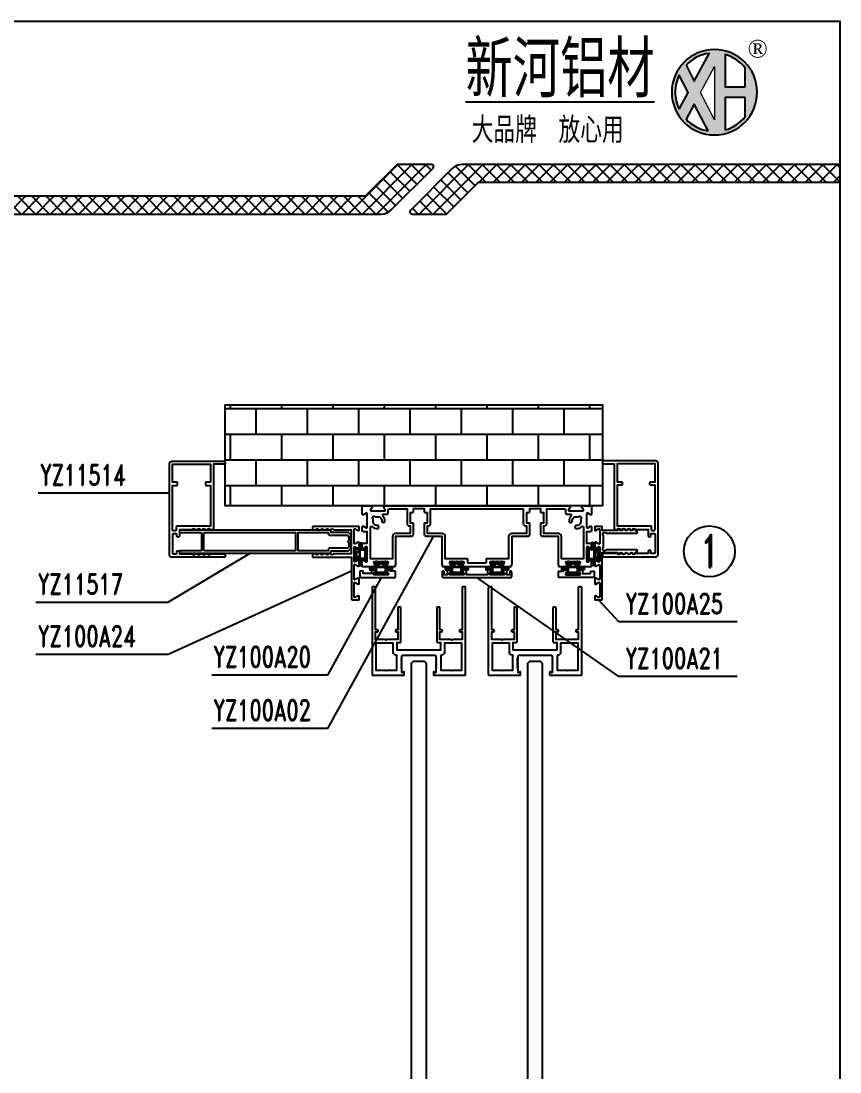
# Model space of a CAD drawing. Header units: millimetres. Extents: x 4423 to 13326, y -1516 to 5738.
# Drawn here: x 5669.1 to 5993.3, y 3506.8 to 3922.6 of the extents above; entities that cross this region are included whole.
import ezdxf

# ---------------------------------------------------------------- set-up
doc = ezdxf.new("R2010")
doc.units = ezdxf.units.MM
doc.header["$LTSCALE"] = 0.5
for name, color, linetype in [('墙体', 2, 'Continuous'), ('玻璃', 4, 'Continuous'), ('铝型材', 1, 'Continuous')]:
    doc.layers.add(name, color=color, linetype=linetype)
doc.styles.add('CTXT', font='romand.shx', dxfattribs={"width": 0.7, "height": 5})
doc.styles.add('宋体', font='', dxfattribs={"height": 3})
doc.styles.get('宋体').set_extended_font_data('SimSun')
pattern_1 = [(45, (3530.9666, 1842.3816), (-2.80633, 2.80633), []), (135, (3530.9666, 1842.3816), (-2.80633, -2.80633), [])]

# ---------------------------------------------------------------- blocks, each defined once
blk = doc.blocks.new('YZ11514', base_point=(28.84, 8.21))
at = {"layer": '铝型材', "ltscale": 0.4}
for points in [[(28.84, 4.31, -0.414214), (27.84, 3.31), (7.34, 3.31, -0.414214), (6.84, 3.81), (6.84, 4.21, -0.414214), (7.14, 4.51), (11.44, 4.51), (11.44, 30.11, -0.414214), (11.74, 30.41), (12.68, 30.41, 0.424619), (13.67, 30.25), (13.95, 30.46, -0.333333), (14.55, 30.46), (14.83, 30.25, 0.333411), (15.67, 30.25), (15.95, 30.46, -0.333333), (16.55, 30.46), (16.83, 30.25, 0.333372), (17.67, 30.25), (17.95, 30.46, -0.333333), (18.55, 30.46), (18.83, 30.25, 0.343771), (19.69, 30.26), (19.87, 30.41), (24.94, 30.41), (24.94, 33.01, -0.414214), (25.24, 33.31), (25.64, 33.31, -0.414214), (25.94, 33.01), (25.94, 32.31, 0.414214), (26.24, 32.01), (27.34, 32.01, 0.414214), (27.64, 32.31), (27.64, 39.71, 0.414214), (27.34, 40.01), (26.24, 40.01, 0.414214), (25.94, 39.71), (25.94, 39.01, -0.414214), (25.64, 38.71), (25.24, 38.71, -0.414214), (24.94, 39.01), (24.94, 40.01), (19.87, 40.01), (19.69, 40.15, 0.343805), (18.83, 40.17), (18.55, 39.96, -0.333333), (17.95, 39.96), (17.67, 40.17, 0.333411), (16.83, 40.17), (16.55, 39.96, -0.333333), (15.95, 39.96), (15.67, 40.17, 0.333411), (14.83, 40.17), (14.55, 39.96, -0.333333), (13.95, 39.96), (13.67, 40.17, 0.424619), (12.68, 40.01), (7.14, 40.01, -0.414214), (6.84, 40.31), (6.84, 41.01, -0.414214), (7.14, 41.31), (27.84, 41.31, -0.414214), (28.84, 40.31)], [(14.64, 11.91), (14.64, 12.61, 0.414214), (14.34, 12.91), (12.64, 12.91), (12.64, 28.96), (25.84, 28.96, 0.414214), (26.14, 29.26), (26.14, 30.51, -0.414214), (26.44, 30.81), (27.34, 30.81, -0.414214), (27.64, 30.51), (27.64, 12.91), (25.94, 12.91, 0.414214), (25.64, 12.61), (25.64, 11.91, 0.414214), (25.94, 11.61), (27.64, 11.61), (27.64, 4.51), (12.64, 4.51), (12.64, 11.61), (14.34, 11.61, 0.414214)]]:
    blk.add_lwpolyline(points, format="xyb", close=True, dxfattribs=at)
blk = doc.blocks.new('YZ11517', base_point=(27.72, 11.34))
at = {"layer": '铝型材', "ltscale": 0.4}
for points in [[(14.69, 10.62), (14.69, 11.04, -0.414214), (14.99, 11.34), (74.39, 11.34, -0.414214), (74.69, 11.04), (74.69, 10.69, -0.414214), (74.39, 10.39), (66.19, 10.39, 0.414214), (65.89, 10.09), (65.89, 3.39, 0.414214), (66.19, 3.09), (74.39, 3.09, -0.414214), (74.69, 2.79), (74.69, 2.44, -0.414214), (74.39, 2.14), (14.99, 2.14, -0.414214), (14.69, 2.44), (14.69, 2.87, 0.414214), (14.39, 3.17), (7.72, 3.17), (6.69, 4.19), (6.69, 9.29), (7.72, 10.32), (14.39, 10.32, 0.414214)], [(8.23, 9.37, 0.198912), (8.02, 9.28), (7.73, 8.99, 0.198912), (7.64, 8.77), (7.64, 7.04, -1), (7.64, 6.44), (7.64, 4.71, 0.198912), (7.73, 4.5), (8.02, 4.21, 0.198912), (8.23, 4.12), (15.34, 4.12, -0.414214), (15.64, 3.82), (15.64, 3.39, 0.414214), (15.94, 3.09), (27.59, 3.09), (27.59, 10.39), (15.94, 10.39, 0.414214), (15.64, 10.09), (15.64, 9.67, -0.414214), (15.34, 9.37)], [(64.94, 3.39), (64.94, 10.09, 0.414214), (64.64, 10.39), (28.69, 10.39), (28.69, 3.09), (64.64, 3.09, 0.414214)]]:
    blk.add_lwpolyline(points, format="xyb", close=True, dxfattribs=at)
blk = doc.blocks.new('YZ100A24', base_point=(30.61, 30.28))
at = {"layer": '铝型材', "ltscale": 0.4}
blk.add_lwpolyline([(32.61, 5.42), (32.61, 6.5, 0.57735), (32.16, 6.76), (31.06, 6.13, -0.57735), (30.61, 6.39), (30.61, 11.72, -0.57735), (31.06, 11.98), (32.16, 11.34, 0.57735), (32.61, 11.6), (32.61, 13.53, 0.57735), (32.16, 13.79), (31.06, 13.16, -0.57735), (30.61, 13.42), (30.61, 18.82, -0.57735), (31.06, 19.08), (32.16, 18.44, 0.57735), (32.61, 18.7), (32.61, 20.63, 0.57735), (32.16, 20.89), (31.06, 20.26, -0.57735), (30.61, 20.52), (30.61, 25.92, -0.57735), (31.06, 26.18), (32.16, 25.54, 0.57735), (32.61, 25.8), (32.61, 27.73, 0.57735), (32.16, 27.99), (31.06, 27.36, -0.57735), (30.61, 27.62), (30.61, 32.95, -0.57735), (31.06, 33.21), (32.16, 32.57, 0.57735), (32.61, 32.83), (32.61, 33.92, 0.414214), (32.31, 34.22), (14.41, 34.22, 0.414214), (14.11, 33.92), (14.11, 33.22, 0.414214), (14.41, 32.92), (15.35, 32.92, -0.424619), (16.34, 33.08), (16.62, 32.87, 0.333333), (17.22, 32.87), (17.5, 33.08, -0.333411), (18.34, 33.08), (18.62, 32.87, 0.333333), (19.22, 32.87), (19.5, 33.08, -0.333372), (20.34, 33.08), (20.62, 32.87, 0.333333), (21.22, 32.87), (21.5, 33.08, -0.343771), (22.36, 33.06), (22.54, 32.92), (29.41, 32.92), (29.41, 23.32), (22.54, 23.32), (22.36, 23.17, -0.343805), (21.5, 23.16), (21.22, 23.37, 0.333333), (20.62, 23.37), (20.34, 23.16, -0.333411), (19.5, 23.16), (19.22, 23.37, 0.333333), (18.62, 23.37), (18.34, 23.16, -0.333411), (17.5, 23.16), (17.22, 23.37, 0.333333), (16.62, 23.37), (16.34, 23.16, -0.424619), (15.35, 23.32), (14.41, 23.32, 0.414214), (14.11, 23.02), (14.11, 22.32, 0.414214), (14.41, 22.02), (29.61, 22.02), (29.61, 5.42, 0.414214), (29.91, 5.12), (32.31, 5.12, 0.414214)], format="xyb", close=True, dxfattribs=at)
blk = doc.blocks.new('YZ100A25', base_point=(15.76, 26.91))
at = {"layer": '铝型材', "ltscale": 0.4}
blk.add_lwpolyline([(18.16, 21.43, -1.010051), (17.17, 22.42, 0.201513), (17.26, 22.63), (17.26, 27.05, 0.201513), (17.17, 27.27, -1.010051), (18.16, 28.26, 0.201513), (18.38, 28.17), (30.46, 28.17, 0.703367), (30.65, 28.7), (29.54, 29.62, 0.451183), (28.89, 29.51, -0.55), (27.63, 29.51, 0.55), (26.89, 29.51, -0.55), (25.63, 29.51, 0.55), (24.89, 29.51, -0.55), (23.63, 29.51, 0.862479), (22.84, 29.17), (16.76, 29.17), (16.76, 30.54, 0.414214), (16.46, 30.84), (14.06, 30.84, 0.414214), (13.76, 30.54), (13.76, 29.46, 0.57735), (14.21, 29.2), (15.31, 29.83, -0.57735), (15.76, 29.57), (15.76, 24.24, -0.57735), (15.31, 23.98), (14.21, 24.62, 0.57735), (13.76, 24.36), (13.76, 22.43, 0.57735), (14.21, 22.17), (15.31, 22.8, -0.57735), (15.76, 22.54), (15.76, 17.14, -0.57735), (15.31, 16.88), (14.21, 17.52, 0.57735), (13.76, 17.26), (13.76, 15.33, 0.57735), (14.21, 15.07), (15.31, 15.7, -0.57735), (15.76, 15.44), (15.76, 10.04, -0.57735), (15.31, 9.78), (14.21, 10.42, 0.57735), (13.76, 10.16), (13.76, 8.23, 0.57735), (14.21, 7.97), (15.31, 8.6, -0.57735), (15.76, 8.34), (15.76, 3.01, -0.57735), (15.31, 2.75), (14.21, 3.39, 0.57735), (13.76, 3.13), (13.76, 2.04, 0.414214), (14.06, 1.74), (16.46, 1.74, 0.414214), (16.76, 2.04), (16.76, 20.52), (22.84, 20.52, 0.862479), (23.63, 20.17, -0.55), (24.89, 20.17, 0.55), (25.63, 20.17, -0.55), (26.89, 20.17, 0.55), (27.63, 20.17, -0.55), (28.89, 20.17, 0.451183), (29.54, 20.07), (30.65, 20.99, 0.703367), (30.46, 21.52), (18.38, 21.52, 0.201513)], format="xyb", close=True, dxfattribs=at)
blk = doc.blocks.new('YZ100A20', base_point=(21.97, 5.01))
at = {"layer": '铝型材', "ltscale": 0.4}
blk.add_lwpolyline([(19.15, 5.21, -0.57735), (18.89, 4.76), (13.56, 4.76, -0.57735), (13.3, 5.21), (13.93, 6.31, 0.57735), (13.67, 6.76), (12.72, 6.76, 0.414214), (12.42, 6.46), (12.42, 5.36), (9.22, 5.36), (9.22, 5.96, 0.414214), (8.92, 6.26), (8.12, 6.26, 0.414214), (7.82, 5.96), (7.82, 4.06, 0.414214), (8.12, 3.76), (21.67, 3.76, 0.414214), (21.97, 4.06), (21.97, 5.96, 0.414214), (21.67, 6.26), (20.02, 6.26), (20.02, 6.46, 0.414214), (19.72, 6.76), (18.77, 6.76, 0.57735), (18.51, 6.31)], format="xyb", close=True, dxfattribs=at)
blk = doc.blocks.new('YZ100A21', base_point=(25.12, 9.23))
at = {"layer": '铝型材', "ltscale": 0.4}
blk.add_lwpolyline([(11.37, 11.43), (11.37, 9.53, 0.414214), (11.67, 9.23), (38.57, 9.23, 0.414214), (38.87, 9.53), (38.87, 11.43, 0.414214), (38.57, 11.73), (38.37, 11.73, 0.414214), (38.07, 11.43), (38.07, 10.23), (36.92, 10.23), (36.92, 11.93, 0.414214), (36.62, 12.23), (35.67, 12.23, 0.57735), (35.41, 11.78), (36.05, 10.68, -0.57735), (35.79, 10.23), (30.46, 10.23, -0.57735), (30.2, 10.68), (30.83, 11.78, 0.57735), (30.57, 12.23), (29.62, 12.23, 0.414214), (29.32, 11.93), (29.32, 10.23), (20.92, 10.23), (20.92, 11.93, 0.414214), (20.62, 12.23), (19.67, 12.23, 0.57735), (19.41, 11.78), (20.05, 10.68, -0.57735), (19.79, 10.23), (14.46, 10.23, -0.57735), (14.2, 10.68), (14.83, 11.78, 0.57735), (14.57, 12.23), (13.62, 12.23, 0.414214), (13.32, 11.93), (13.32, 10.23), (12.17, 10.23), (12.17, 11.43, 0.414214), (11.87, 11.73), (11.67, 11.73, 0.414214)], format="xyb", close=True, dxfattribs=at)
blk = doc.blocks.new('YZ100A02', base_point=(29.51, 26.05))
at = {"layer": '铝型材', "ltscale": 0.4}
for points in [[(16.24, 25.7), (15.6, 26.8, -0.57735), (15.86, 27.25), (89.16, 27.25, -0.57735), (89.42, 26.8), (88.79, 25.7, 0.57735), (89.05, 25.25), (94.38, 25.25, 0.57735), (94.64, 25.7), (94, 26.8, -0.57735), (94.26, 27.25), (97.61, 27.25, -0.414214), (97.91, 26.95), (97.91, 24.05, -0.57735), (97.46, 23.79), (96.36, 24.43, 0.57735), (95.91, 24.17), (95.91, 18.84, 0.57735), (96.36, 18.58), (97.46, 19.21, -0.57735), (97.91, 18.95), (97.91, 17.54, -0.414214), (97.41, 17.04), (95.91, 17.04), (95.91, 12.58), (97.41, 12.58, -0.414214), (97.91, 12.08), (97.91, 10.67, -0.57735), (97.46, 10.41), (96.36, 11.04, 0.57735), (95.91, 10.78), (95.91, 5.45, 0.57735), (96.36, 5.19), (97.46, 5.83, -0.57735), (97.91, 5.57), (97.91, 3.45, -0.414214), (97.61, 3.15), (93.06, 3.15, -0.57735), (92.8, 3.6), (93.44, 4.7, 0.57735), (93.18, 5.15), (87.85, 5.15, 0.57735), (87.59, 4.7), (88.22, 3.6, -0.57735), (87.96, 3.15), (85.25, 3.15, -0.344151), (84.96, 3.38), (84.78, 4.09, -0.061321), (84.76, 4.21), (84.76, 15.15), (79.09, 15.15, -0.198912), (78.88, 15.24), (78.76, 15.35), (78.66, 15.25, -0.239219), (78.4, 15.16, -0.369843), (77.76, 15.9), (77.76, 20.35, -0.414214), (77.96, 20.55), (78.96, 20.55), (78.96, 24.55), (78.06, 24.55, -0.414214), (77.76, 24.85), (77.76, 26.05), (73.26, 26.05), (73.26, 24.85, -0.414214), (72.96, 24.55), (72.06, 24.55), (72.06, 20.55), (73.06, 20.55, -0.414214), (73.26, 20.35), (73.26, 15.9, -0.369843), (72.63, 15.16, -0.239219), (72.37, 15.25), (72.26, 15.35), (72.15, 15.24, -0.198912), (71.94, 15.15), (66.26, 15.15), (66.26, 4.21, -0.061321), (66.25, 4.09), (66.07, 3.38, -0.344151), (65.78, 3.15), (63.06, 3.15, -0.57735), (62.8, 3.6), (63.44, 4.7, 0.57735), (63.18, 5.15), (60.81, 5.15), (60.51, 5.45), (60.21, 5.15), (57.85, 5.15, 0.57735), (57.59, 4.7), (58.22, 3.6, -0.57735), (57.96, 3.15), (47.06, 3.15, -0.57735), (46.8, 3.6), (47.44, 4.7, 0.57735), (47.18, 5.15), (44.81, 5.15), (44.51, 5.45), (44.21, 5.15), (41.85, 5.15, 0.57735), (41.59, 4.7), (42.22, 3.6, -0.57735), (41.96, 3.15), (39.25, 3.15, -0.344151), (38.96, 3.38), (38.78, 4.09, -0.061321), (38.76, 4.21), (38.76, 15.15), (33.09, 15.15, -0.198912), (32.88, 15.24), (32.76, 15.35), (32.66, 15.25, -0.239219), (32.4, 15.16, -0.369843), (31.76, 15.9), (31.76, 20.35, -0.414214), (31.96, 20.55), (32.96, 20.55), (32.96, 24.55), (32.06, 24.55, -0.414214), (31.76, 24.85), (31.76, 26.05), (27.26, 26.05), (27.26, 24.85, -0.414214), (26.96, 24.55), (26.06, 24.55), (26.06, 20.55), (27.06, 20.55, -0.414214), (27.26, 20.35), (27.26, 15.9, -0.369843), (26.63, 15.16, -0.239219), (26.37, 15.25), (26.26, 15.35), (26.15, 15.24, -0.198912), (25.94, 15.15), (20.26, 15.15), (20.26, 4.21, -0.061321), (20.25, 4.09), (20.07, 3.38, -0.344151), (19.78, 3.15), (17.06, 3.15, -0.57735), (16.8, 3.6), (17.44, 4.7, 0.57735), (17.18, 5.15), (11.85, 5.15, 0.57735), (11.59, 4.7), (12.22, 3.6, -0.57735), (11.96, 3.15), (7.41, 3.15, -0.414214), (7.11, 3.45), (7.11, 5.57, -0.57735), (7.56, 5.83), (8.66, 5.19, 0.57735), (9.11, 5.45), (9.11, 10.78, 0.57735), (8.66, 11.04), (7.56, 10.41, -0.57735), (7.11, 10.67), (7.11, 12.08, -0.414214), (7.61, 12.58), (9.11, 12.58), (9.11, 17.04), (7.61, 17.04, -0.414214), (7.11, 17.54), (7.11, 18.95, -0.57735), (7.56, 19.21), (8.66, 18.58, 0.57735), (9.11, 18.84), (9.11, 24.17, 0.57735), (8.66, 24.43), (7.56, 23.79, -0.57735), (7.11, 24.05), (7.11, 26.95, -0.414214), (7.41, 27.25), (10.76, 27.25, -0.57735), (11.02, 26.8), (10.39, 25.7, 0.57735), (10.65, 25.25), (15.98, 25.25, 0.57735)], [(19.06, 15.15), (19.06, 6.35), (10.31, 6.35), (10.31, 18.68, -0.648232), (11.15, 19.05, 0.185419), (13.12, 18.3, 1), (13.12, 19.5, -0.51595), (11.46, 21.82, 0.286549), (11.39, 22.13), (11.21, 22.31, -0.414214), (11.21, 22.74), (11.63, 23.16, -0.414214), (12.05, 23.16), (12.24, 22.98, 0.286549), (12.55, 22.91, -0.51595), (14.86, 21.25, 1), (16.06, 21.24, 0.185419), (15.31, 23.22, -0.648232), (15.69, 24.05), (17.11, 24.05, 0.414214), (17.41, 24.35), (17.41, 25.75, -0.414214), (17.71, 26.05), (24.86, 26.05), (24.86, 20.35, 0.414214), (25.86, 19.35), (26.06, 19.35), (26.06, 16.35), (20.26, 16.35, 0.414214)], [(65.06, 15.15), (65.06, 6.35), (56.41, 6.35, 0.414214), (56.11, 6.05), (56.11, 4.85, -0.414214), (55.81, 4.55), (49.21, 4.55, -0.414214), (48.91, 4.85), (48.91, 6.05, 0.414214), (48.61, 6.35), (39.96, 6.35), (39.96, 15.15, 0.414214), (38.76, 16.35), (32.96, 16.35), (32.96, 19.35), (33.16, 19.35, 0.414214), (34.16, 20.35), (34.16, 26.05), (70.86, 26.05), (70.86, 20.35, 0.414214), (71.86, 19.35), (72.06, 19.35), (72.06, 16.35), (66.26, 16.35, 0.414214)], [(91.9, 18.3, 0.185419), (93.88, 19.05, -0.648232), (94.71, 18.68), (94.71, 6.35), (85.96, 6.35), (85.96, 15.15, 0.414214), (84.76, 16.35), (78.96, 16.35), (78.96, 19.35), (79.16, 19.35, 0.414214), (80.16, 20.35), (80.16, 26.05), (87.31, 26.05, -0.414214), (87.61, 25.75), (87.61, 24.35, 0.414214), (87.91, 24.05), (89.34, 24.05, -0.648232), (89.72, 23.22, 0.185419), (88.96, 21.24, 1), (90.16, 21.25, -0.51595), (92.48, 22.91, 0.286549), (92.79, 22.98), (92.97, 23.16, -0.414214), (93.4, 23.16), (93.82, 22.74, -0.414214), (93.82, 22.31), (93.64, 22.13, 0.286549), (93.57, 21.82, -0.51595), (91.91, 19.5, 1)]]:
    blk.add_lwpolyline(points, format="xyb", close=True, dxfattribs=at)
blk = doc.blocks.new('EB6588-X', base_point=(40.95, 39.28))
at = {"layer": '铝型材', "ltscale": 0.4}
for points in [[(47.36, 46.22), (47.05, 45.91, -0.668179), (46.7, 46.05), (46.7, 47.08, -0.414214), (46.9, 47.28), (59.15, 47.28, -0.414214), (59.45, 46.98), (59.45, 12.58, -0.414214), (59.15, 12.28), (58.35, 12.28, -0.414214), (58.05, 12.58), (58.05, 29.28), (57.35, 29.28, -0.414214), (57.05, 29.58), (57.05, 29.78, -0.414214), (57.35, 30.08), (58.05, 30.08), (58.05, 33.08), (54.25, 33.08), (53.95, 33.38), (53.65, 33.08), (49.25, 33.08), (49.25, 30.08), (49.95, 30.08, -0.414214), (50.25, 29.78), (50.25, 29.58, -0.414214), (49.95, 29.28), (49.25, 29.28), (49.25, 20.58, -0.414214), (48.95, 20.28), (48.35, 20.28, -0.414214), (48.05, 20.58), (48.05, 33.98, -0.414214), (48.35, 34.28), (49.55, 34.28), (49.55, 37.28), (32.35, 37.28), (32.35, 34.28), (33.55, 34.28, -0.414214), (33.85, 33.98), (33.85, 20.58, -0.414214), (33.55, 20.28), (32.95, 20.28, -0.414214), (32.65, 20.58), (32.65, 29.28), (31.95, 29.28, -0.414214), (31.65, 29.58), (31.65, 29.78, -0.414214), (31.95, 30.08), (32.65, 30.08), (32.65, 33.08), (28.25, 33.08), (27.95, 33.38), (27.65, 33.08), (23.85, 33.08), (23.85, 30.08), (24.55, 30.08, -0.414214), (24.85, 29.78), (24.85, 29.58, -0.414214), (24.55, 29.28), (23.85, 29.28), (23.85, 12.58, -0.414214), (23.55, 12.28), (22.75, 12.28, -0.414214), (22.45, 12.58), (22.45, 46.98, -0.414214), (22.75, 47.28), (35, 47.28, -0.414214), (35.2, 47.08), (35.2, 46.05, -0.668179), (34.86, 45.91), (34.55, 46.22, 0.668179), (34.2, 46.08), (34.2, 44.58), (33.9, 44.28), (34.2, 43.98), (33.9, 43.68), (34.2, 43.38), (33.9, 43.08), (34.2, 42.78), (33.9, 42.48), (34.2, 42.18), (33.9, 41.88), (34.2, 41.58), (33.9, 41.28), (34.2, 40.98), (33.9, 40.68), (34.2, 40.38), (34.2, 39.78, 0.414214), (34.7, 39.28), (47.2, 39.28, 0.414214), (47.7, 39.78), (47.7, 40.38), (48, 40.68), (47.7, 40.98), (48, 41.28), (47.7, 41.58), (48, 41.88), (47.7, 42.18), (48, 42.48), (47.7, 42.78), (48, 43.08), (47.7, 43.38), (48, 43.68), (47.7, 43.98), (48, 44.28), (47.7, 44.58), (47.7, 46.08, 0.668179)], [(30.85, 38.28), (30.85, 34.58), (23.95, 34.58), (23.95, 45.28), (27.65, 45.28), (27.95, 45.58), (28.25, 45.28), (32.2, 45.28), (32.2, 39.28), (31.85, 39.28, 0.414214)], [(49.7, 39.28), (49.7, 45.28), (53.65, 45.28), (53.95, 45.58), (54.25, 45.28), (57.95, 45.28), (57.95, 34.58), (51.05, 34.58), (51.05, 38.28, 0.414214), (50.05, 39.28)]]:
    blk.add_lwpolyline(points, format="xyb", close=True, dxfattribs=at)

msp = doc.modelspace()

# ---------------------------------------------------------------- hatches: boundary and pattern name
at = {"layer": '墙体', "ltscale": 0.4}
h = msp.add_hatch(dxfattribs=at)
h.set_pattern_fill('AR-B816', color=256, scale=0.05, style=0)
h.set_pattern_definition([(0, (-1268.564, 0), (0, 10.16), []), (90, (-1268.564, 0), (-10.16, 10.16), [10.16, -10.16])])
h.paths.add_polyline_path([(5899.2961, 3730.7695), (5749.9075, 3730.7695), (5749.9075, 3770.7695), (5899.2961, 3770.7695)])
at = {"layer": '铝型材', "ltscale": 0.4}
h = msp.add_hatch(color=256, dxfattribs=at)
h.paths.add_polyline_path([(5943.6218, 3904.6528), (5943.6218, 3883.5409), (5938.0313, 3894.2744)], flags=16)
edge = h.paths.add_edge_path(flags=16)
edge.add_line((5955.7374, 3892.3069), (5947.8974, 3892.3069))
edge.add_line((5947.8974, 3892.3069), (5947.8974, 3879.5221))
edge.add_arc((5943.6218, 3894.4408), 15.5193, 285.991813, 321.322642)
edge.add_line((5955.7374, 3884.7423), (5955.7374, 3892.3069))
edge = h.paths.add_edge_path(flags=16)
edge.add_line((5955.7374, 3896.5747), (5955.7374, 3904.1393))
edge.add_arc((5943.6218, 3894.4408), 15.5193, 38.677358, 74.008187)
edge.add_line((5947.8974, 3909.3595), (5947.8974, 3896.5747))
edge.add_line((5947.8974, 3896.5747), (5955.7374, 3896.5747))
edge = h.paths.add_edge_path(flags=16)
edge.add_line((5932.3748, 3905.1344), (5935.6483, 3898.8497))
edge.add_line((5935.6483, 3898.8497), (5941.559, 3909.8224))
edge.add_arc((5943.6218, 3894.4408), 15.5193, 97.638573, 136.444759)
edge = h.paths.add_edge_path(flags=16)
edge.add_line((5929.6426, 3887.7006), (5933.2018, 3894.308))
edge.add_line((5933.2018, 3894.308), (5929.6327, 3901.1604))
edge.add_arc((5943.6218, 3894.4408), 15.5193, 154.342974, 180)
edge.add_arc((5943.6218, 3894.4408), 15.5193, 180, 205.741312)
edge = h.paths.add_edge_path(flags=16)
edge.add_line((5941.1092, 3879.1263), (5935.5848, 3889.7327))
edge.add_line((5935.5848, 3889.7327), (5932.3658, 3883.7567))
edge.add_arc((5943.6218, 3894.4408), 15.5193, 223.506542, 260.682521)
edge = h.paths.add_edge_path()
edge.add_arc((5943.6218, 3894.4408), 16.9053, 180, 360)
edge.add_arc((5943.6218, 3894.4408), 16.9053, 0, 180)
at = {"layer": '铝型材'}
h = msp.add_hatch(dxfattribs=at)
h.set_pattern_fill('NET', color=1, scale=1.25, angle=45, style=0)
h.set_pattern_definition(pattern_1)
h.paths.add_polyline_path([(5832.2176, 3864.4323, 0.66817864), (5831.6237, 3865.8662), (5817.9708, 3865.8662), (5805.3708, 3853.2662), (5405.3056, 3853.2662), (5405.3056, 3846.2662), (5811.732, 3846.2662, 0.19891237), (5815.6918, 3847.9064)])
h = msp.add_hatch(dxfattribs=at)
h.set_pattern_fill('NET', color=3, scale=1.25, angle=45, style=0)
h.set_pattern_definition(pattern_1)
h.paths.add_polyline_path([(5823.326, 3847.7002, 0.66817864), (5823.92, 3846.2662), (5837.5728, 3846.2662), (5850.1728, 3858.8662), (5993.3056, 3858.8662), (5993.3056, 3865.8662), (5843.8116, 3865.8662, 0.19891237), (5839.8518, 3864.226)])

# ---------------------------------------------------------------- linework, layer by layer
at = {"color": 6}
for p, q in [((5803.0061, 3713.6621), (5800.9825, 3713.6621)), ((5801.1694, 3713.8449), (5801.6561, 3714.126)), ((5802.7276, 3713.7961), (5802.1561, 3714.126)), ((5803.0061, 3716.1621), (5803.0061, 3707.1621)), ((5803.0061, 3716.1621), (5804.2061, 3716.1621)), ((5803.3061, 3716.1621), (5803.3061, 3707.1621)), ((5803.7061, 3713.3621), (5803.7061, 3716.1621)), ((5803.7061, 3713.3621), (5805.7561, 3713.3621)), ((5804.0061, 3713.6621), (5805.4561, 3713.6621)), ((5804.2061, 3713.6621), (5804.2061, 3716.1621)), ((5804.8061, 3714.0971), (5805.6061, 3714.5589)), ((5804.8061, 3713.6621), (5804.8061, 3714.0971)), ((5804.9072, 3713.9907), (5804.9072, 3714.1555)), ((5804.9561, 3714.0105), (5805.4561, 3714.2992)), ((5805.2561, 3713.6621), (5805.2561, 3709.6621)), ((5805.4594, 3714.3011), (5805.6094, 3714.5609)), ((5805.7561, 3714.1298), (5805.9061, 3714.3896)), ((5805.7561, 3709.1983), (5805.7561, 3714.1259)), ((5805.9061, 3714.3857), (5805.9061, 3708.9385)), ((5806.2061, 3712.8621), (5805.9061, 3713.3621)), ((5893.0061, 3712.8621), (5893.3061, 3713.3621)), ((5893.4561, 3714.1298), (5893.3061, 3714.3896)), ((5893.3061, 3714.3857), (5893.3061, 3708.9385)), ((5893.4561, 3709.1983), (5893.4561, 3714.1259)), ((5895.5061, 3713.3621), (5893.4561, 3713.3621)), ((5893.7527, 3714.3011), (5893.6027, 3714.5609)), ((5894.4061, 3714.0971), (5893.606, 3714.5589)), ((5894.2561, 3714.0105), (5893.756, 3714.2992)), ((5895.2061, 3713.6621), (5893.7561, 3713.6621)), ((5893.9561, 3713.6621), (5893.9561, 3709.6621)), ((5894.3049, 3713.9907), (5894.3049, 3714.1555)), ((5894.4061, 3713.6621), (5894.4061, 3714.0971)), ((5895.0061, 3713.6621), (5895.0061, 3716.1621)), ((5896.2061, 3716.1621), (5895.0061, 3716.1621)), ((5895.5061, 3713.3621), (5895.5061, 3716.1621)), ((5895.9061, 3716.1621), (5895.9061, 3707.1621)), ((5896.2061, 3716.1621), (5896.2061, 3707.1621)), ((5896.2061, 3713.6621), (5898.2296, 3713.6621)), ((5896.4845, 3713.7961), (5897.0561, 3714.126)), ((5898.0427, 3713.8449), (5897.5561, 3714.126)), ((5800.9825, 3709.6621), (5803.0061, 3709.6621)), ((5801.6561, 3709.1983), (5801.1694, 3709.4793)), ((5801.4327, 3712.8621), (5803.0061, 3712.8621)), ((5801.4327, 3710.4621), (5803.0061, 3710.4621)), ((5802.1561, 3709.1983), (5802.7276, 3709.5282)), ((5805.7561, 3709.9621), (5803.7061, 3709.9621)), ((5803.7061, 3707.1621), (5803.7061, 3709.9621)), ((5805.4561, 3709.6621), (5804.0061, 3709.6621)), ((5804.2061, 3707.1621), (5804.2061, 3709.6621)), ((5804.8061, 3709.2271), (5804.8061, 3709.6621)), ((5805.6061, 3708.7653), (5804.8066, 3709.2268)), ((5804.9072, 3709.1687), (5804.9072, 3709.3335)), ((5805.4561, 3709.0251), (5804.9561, 3709.3137)), ((5805.4594, 3709.0232), (5805.6094, 3708.7634)), ((5805.7561, 3709.1945), (5805.9061, 3708.9347)), ((5805.9061, 3712.8621), (5806.2061, 3712.8621)), ((5806.2061, 3710.4621), (5805.9061, 3710.4621)), ((5806.2061, 3710.4621), (5805.9061, 3709.9621)), ((5806.1281, 3712.8621), (5806.181, 3712.9038)), ((5806.181, 3710.4204), (5806.1281, 3710.4621)), ((5893.3061, 3712.8621), (5893.0061, 3712.8621)), ((5893.0061, 3710.4621), (5893.3061, 3710.4621)), ((5893.0061, 3710.4621), (5893.3061, 3709.9621)), ((5893.084, 3712.8621), (5893.0311, 3712.9038)), ((5893.0311, 3710.4204), (5893.084, 3710.4621)), ((5893.4561, 3709.1945), (5893.3061, 3708.9347)), ((5893.4561, 3709.9621), (5895.5061, 3709.9621)), ((5893.7527, 3709.0232), (5893.6027, 3708.7634)), ((5893.606, 3708.7653), (5894.4055, 3709.2268)), ((5893.756, 3709.0251), (5894.2561, 3709.3137)), ((5893.7561, 3709.6621), (5895.2061, 3709.6621)), ((5894.3049, 3709.1687), (5894.3049, 3709.3335)), ((5894.4061, 3709.2271), (5894.4061, 3709.6621)), ((5895.0061, 3707.1621), (5895.0061, 3709.6621)), ((5895.5061, 3707.1621), (5895.5061, 3709.9621)), ((5897.7794, 3712.8621), (5896.2061, 3712.8621)), ((5897.7794, 3710.4621), (5896.2061, 3710.4621)), ((5898.2296, 3709.6621), (5896.2061, 3709.6621)), ((5897.0561, 3709.1983), (5896.4845, 3709.5282)), ((5897.5561, 3709.1983), (5898.0427, 3709.4793)), ((5803.0061, 3707.1621), (5804.2061, 3707.1621)), ((5807.0802, 3706.6695), (5807.0802, 3705.4695)), ((5816.0802, 3706.6695), (5807.0802, 3706.6695)), ((5816.0802, 3706.3695), (5807.0802, 3706.3695)), ((5807.0802, 3705.9695), (5809.8802, 3705.9695)), ((5807.0802, 3705.4695), (5809.5802, 3705.4695)), ((5808.6834, 3704.0695), (5809.1449, 3704.869)), ((5809.1163, 3707.5195), (5809.4462, 3706.948)), ((5809.1164, 3708.0195), (5809.3974, 3708.5062)), ((5809.1452, 3704.8695), (5809.5802, 3704.8695)), ((5809.5802, 3708.6931), (5809.5802, 3706.6695)), ((5809.5802, 3704.2195), (5809.5802, 3705.6695)), ((5809.8802, 3703.9195), (5809.8802, 3705.9695)), ((5810.3802, 3708.2428), (5810.3802, 3706.6695)), ((5812.7802, 3708.2428), (5812.7802, 3706.6695)), ((5813.2802, 3705.9695), (5816.0802, 3705.9695)), ((5813.2802, 3705.9695), (5813.2802, 3703.9195)), ((5813.5802, 3706.6695), (5813.5802, 3708.6931)), ((5813.5802, 3705.6695), (5813.5802, 3704.2195)), ((5813.5802, 3705.4695), (5816.0802, 3705.4695)), ((5813.5802, 3704.8695), (5814.0152, 3704.8695)), ((5813.7141, 3706.948), (5814.0441, 3707.5195)), ((5813.763, 3708.5062), (5814.044, 3708.0195)), ((5814.0152, 3704.8695), (5814.477, 3704.0695)), ((5816.0802, 3706.6695), (5816.0802, 3705.4695)), ((5837.0802, 3706.6695), (5837.0802, 3705.4695)), ((5846.0802, 3706.6695), (5837.0802, 3706.6695)), ((5846.0802, 3706.3695), (5837.0802, 3706.3695)), ((5837.0802, 3705.9695), (5839.8802, 3705.9695)), ((5837.0802, 3705.4695), (5839.5802, 3705.4695)), ((5838.6834, 3704.0695), (5839.1449, 3704.869)), ((5839.1163, 3707.5195), (5839.4462, 3706.948)), ((5839.1164, 3708.0195), (5839.3974, 3708.5062)), ((5839.1452, 3704.8695), (5839.5802, 3704.8695)), ((5839.5802, 3708.6931), (5839.5802, 3706.6695)), ((5839.5802, 3704.2195), (5839.5802, 3705.6695)), ((5839.8802, 3703.9195), (5839.8802, 3705.9695)), ((5840.3802, 3708.2428), (5840.3802, 3706.6695)), ((5842.7802, 3708.2428), (5842.7802, 3706.6695)), ((5843.2802, 3705.9695), (5846.0802, 3705.9695)), ((5843.2802, 3705.9695), (5843.2802, 3703.9195)), ((5843.5802, 3706.6695), (5843.5802, 3708.6931)), ((5843.5802, 3705.6695), (5843.5802, 3704.2195)), ((5843.5802, 3705.4695), (5846.0802, 3705.4695)), ((5843.5802, 3704.8695), (5844.0152, 3704.8695)), ((5843.7141, 3706.948), (5844.0441, 3707.5195)), ((5843.763, 3708.5062), (5844.044, 3708.0195)), ((5844.0152, 3704.8695), (5844.477, 3704.0695)), ((5846.0802, 3706.6695), (5846.0802, 3705.4695)), ((5853.0802, 3706.6695), (5853.0802, 3705.4695)), ((5862.0802, 3706.6695), (5853.0802, 3706.6695)), ((5862.0802, 3706.3695), (5853.0802, 3706.3695)), ((5853.0802, 3705.9695), (5855.8802, 3705.9695)), ((5853.0802, 3705.4695), (5855.5802, 3705.4695)), ((5854.6834, 3704.0695), (5855.1449, 3704.869)), ((5855.1163, 3707.5195), (5855.4462, 3706.948)), ((5855.1164, 3708.0195), (5855.3974, 3708.5062)), ((5855.1452, 3704.8695), (5855.5802, 3704.8695)), ((5855.5802, 3708.6931), (5855.5802, 3706.6695)), ((5855.5802, 3704.2195), (5855.5802, 3705.6695)), ((5855.8802, 3703.9195), (5855.8802, 3705.9695)), ((5856.3802, 3708.2428), (5856.3802, 3706.6695)), ((5858.7802, 3708.2428), (5858.7802, 3706.6695)), ((5859.2802, 3705.9695), (5862.0802, 3705.9695)), ((5859.2802, 3705.9695), (5859.2802, 3703.9195)), ((5859.5802, 3706.6695), (5859.5802, 3708.6931)), ((5859.5802, 3705.6695), (5859.5802, 3704.2195)), ((5859.5802, 3705.4695), (5862.0802, 3705.4695)), ((5859.5802, 3704.8695), (5860.0152, 3704.8695)), ((5859.7141, 3706.948), (5860.0441, 3707.5195)), ((5859.763, 3708.5062), (5860.044, 3708.0195)), ((5860.0152, 3704.8695), (5860.477, 3704.0695)), ((5862.0802, 3706.6695), (5862.0802, 3705.4695)), ((5883.0802, 3706.6695), (5883.0802, 3705.4695)), ((5892.0802, 3706.6695), (5883.0802, 3706.6695)), ((5892.0802, 3706.3695), (5883.0802, 3706.3695)), ((5883.0802, 3705.9695), (5885.8802, 3705.9695)), ((5883.0802, 3705.4695), (5885.5802, 3705.4695)), ((5884.6834, 3704.0695), (5885.1449, 3704.869)), ((5885.1163, 3707.5195), (5885.4462, 3706.948)), ((5885.1164, 3708.0195), (5885.3974, 3708.5062)), ((5885.1452, 3704.8695), (5885.5802, 3704.8695)), ((5885.5802, 3708.6931), (5885.5802, 3706.6695)), ((5885.5802, 3704.2195), (5885.5802, 3705.6695)), ((5885.8802, 3703.9195), (5885.8802, 3705.9695)), ((5886.3802, 3708.2428), (5886.3802, 3706.6695)), ((5888.7802, 3708.2428), (5888.7802, 3706.6695)), ((5889.2802, 3705.9695), (5892.0802, 3705.9695)), ((5889.2802, 3705.9695), (5889.2802, 3703.9195)), ((5889.5802, 3706.6695), (5889.5802, 3708.6931)), ((5889.5802, 3705.6695), (5889.5802, 3704.2195)), ((5889.5802, 3705.4695), (5892.0802, 3705.4695)), ((5889.5802, 3704.8695), (5890.0152, 3704.8695)), ((5889.7141, 3706.948), (5890.0441, 3707.5195)), ((5889.763, 3708.5062), (5890.044, 3708.0195)), ((5890.0152, 3704.8695), (5890.477, 3704.0695)), ((5892.0802, 3706.6695), (5892.0802, 3705.4695)), ((5896.2061, 3707.1621), (5895.0061, 3707.1621)), ((5808.9412, 3704.2162), (5808.6815, 3704.0662)), ((5809.1125, 3703.9195), (5808.8527, 3703.7695)), ((5814.3038, 3703.7695), (5808.8566, 3703.7695)), ((5808.9432, 3704.2195), (5809.2318, 3704.7195)), ((5809.0868, 3704.7684), (5809.2516, 3704.7684)), ((5809.1164, 3703.9195), (5814.044, 3703.9195)), ((5813.5802, 3704.4195), (5809.5802, 3704.4195)), ((5810.3802, 3703.4695), (5809.8802, 3703.7695)), ((5810.3385, 3703.4945), (5810.3802, 3703.5475)), ((5810.3802, 3703.4695), (5810.3802, 3703.7695)), ((5812.7802, 3703.7695), (5812.7802, 3703.4695)), ((5812.7802, 3703.4695), (5813.2802, 3703.7695)), ((5812.7802, 3703.5475), (5812.8219, 3703.4945)), ((5813.9088, 3704.7684), (5814.0736, 3704.7684)), ((5813.9286, 3704.7195), (5814.2172, 3704.2195)), ((5814.0478, 3703.9195), (5814.3076, 3703.7695)), ((5814.2191, 3704.2162), (5814.4789, 3704.0662)), ((5838.9412, 3704.2162), (5838.6815, 3704.0662)), ((5839.1125, 3703.9195), (5838.8527, 3703.7695)), ((5844.3038, 3703.7695), (5838.8566, 3703.7695)), ((5838.9432, 3704.2195), (5839.2318, 3704.7195)), ((5839.0868, 3704.7684), (5839.2516, 3704.7684)), ((5839.1164, 3703.9195), (5844.044, 3703.9195)), ((5843.5802, 3704.4195), (5839.5802, 3704.4195)), ((5840.3802, 3703.4695), (5839.8802, 3703.7695)), ((5840.3385, 3703.4945), (5840.3802, 3703.5475)), ((5840.3802, 3703.4695), (5840.3802, 3703.7695)), ((5842.7802, 3703.7695), (5842.7802, 3703.4695)), ((5842.7802, 3703.4695), (5843.2802, 3703.7695)), ((5842.7802, 3703.5475), (5842.8219, 3703.4945)), ((5843.9088, 3704.7684), (5844.0736, 3704.7684)), ((5843.9286, 3704.7195), (5844.2172, 3704.2195)), ((5844.0478, 3703.9195), (5844.3076, 3703.7695)), ((5844.2191, 3704.2162), (5844.4789, 3704.0662)), ((5854.9412, 3704.2162), (5854.6815, 3704.0662)), ((5855.1125, 3703.9195), (5854.8527, 3703.7695)), ((5860.3038, 3703.7695), (5854.8566, 3703.7695)), ((5854.9432, 3704.2195), (5855.2318, 3704.7195)), ((5855.0868, 3704.7684), (5855.2516, 3704.7684)), ((5855.1164, 3703.9195), (5860.044, 3703.9195)), ((5859.5802, 3704.4195), (5855.5802, 3704.4195)), ((5856.3802, 3703.4695), (5855.8802, 3703.7695)), ((5856.3385, 3703.4945), (5856.3802, 3703.5475)), ((5856.3802, 3703.4695), (5856.3802, 3703.7695)), ((5858.7802, 3703.7695), (5858.7802, 3703.4695)), ((5858.7802, 3703.4695), (5859.2802, 3703.7695)), ((5858.7802, 3703.5475), (5858.8219, 3703.4945)), ((5859.9088, 3704.7684), (5860.0736, 3704.7684)), ((5859.9286, 3704.7195), (5860.2172, 3704.2195)), ((5860.0478, 3703.9195), (5860.3076, 3703.7695)), ((5860.2191, 3704.2162), (5860.4789, 3704.0662)), ((5884.9412, 3704.2162), (5884.6815, 3704.0662)), ((5885.1125, 3703.9195), (5884.8527, 3703.7695)), ((5890.3038, 3703.7695), (5884.8566, 3703.7695)), ((5884.9432, 3704.2195), (5885.2318, 3704.7195)), ((5885.0868, 3704.7684), (5885.2516, 3704.7684)), ((5885.1164, 3703.9195), (5890.044, 3703.9195)), ((5889.5802, 3704.4195), (5885.5802, 3704.4195)), ((5886.3802, 3703.4695), (5885.8802, 3703.7695)), ((5886.3385, 3703.4945), (5886.3802, 3703.5475)), ((5886.3802, 3703.4695), (5886.3802, 3703.7695)), ((5888.7802, 3703.7695), (5888.7802, 3703.4695)), ((5888.7802, 3703.4695), (5889.2802, 3703.7695)), ((5888.7802, 3703.5475), (5888.8219, 3703.4945)), ((5889.9088, 3704.7684), (5890.0736, 3704.7684)), ((5889.9286, 3704.7195), (5890.2172, 3704.2195)), ((5890.0478, 3703.9195), (5890.3076, 3703.7695)), ((5890.2191, 3704.2162), (5890.4789, 3704.0662))]:
    msp.add_line(p, q, dxfattribs=at)
for centre, radius, start, end in [((5801.4327, 3713.3888), 0.5267, 120.003332, 270), ((5801.9061, 3713.693), 0.5, 60.003332, 120.003332), ((5803.2275, 3714.6621), 1, 240.003332, 257.164733), ((5805.0061, 3713.8169), 0.2, 104.477512, 180), ((5805.5561, 3714.1259), 0.2, 0, 119.996668), ((5805.4561, 3713.3621), 0.3, 0, 90), ((5805.7061, 3714.3857), 0.2, 0, 119.996668), ((5893.5061, 3714.3857), 0.2, 60.003332, 180), ((5893.6561, 3714.1259), 0.2, 60.003332, 180), ((5893.7561, 3713.3621), 0.3, 90, 180), ((5894.2061, 3713.8169), 0.2, 0, 75.522488), ((5895.9846, 3714.6621), 1, 282.835267, 299.996668), ((5897.306, 3713.693), 0.5, 59.996668, 119.996668), ((5897.7794, 3713.3888), 0.5267, 270, 59.996668), ((5801.4327, 3709.9354), 0.5267, 90, 239.996668), ((5803.0061, 3711.6621), 1.7, 135.099128, 224.900872), ((5801.9061, 3709.6313), 0.5, 239.996668, 299.996668), ((5803.0061, 3711.6621), 1.2, 90, 270), ((5803.2275, 3708.6621), 1, 102.835267, 119.996668), ((5805.0061, 3709.5074), 0.2, 180, 255.522488), ((5805.4561, 3709.9621), 0.3, 270, 0), ((5805.5561, 3709.1983), 0.2, 240.003332, 0), ((5805.7061, 3708.9385), 0.2, 240.003332, 0), ((5893.5061, 3708.9385), 0.2, 180, 299.996668), ((5893.7561, 3709.9621), 0.3, 180, 270), ((5893.6561, 3709.1983), 0.2, 180, 299.996668), ((5894.2061, 3709.5074), 0.2, 284.477512, 0), ((5896.2061, 3711.6621), 1.2, 270, 90), ((5895.9846, 3708.6621), 1, 60.003332, 77.164733), ((5897.306, 3709.6313), 0.5, 240.003332, 300.003332), ((5896.2061, 3711.6621), 1.7, 315.099128, 44.900872), ((5897.7794, 3709.9354), 0.5267, 300.003332, 90), ((5809.5494, 3707.7695), 0.5, 149.996668, 209.996668), ((5809.4255, 3704.6695), 0.2, 90, 165.522488), ((5809.8535, 3708.2428), 0.5267, 0, 149.996668), ((5808.5802, 3706.4481), 1, 12.835267, 29.996668), ((5811.5802, 3706.6695), 1.7, 45.099128, 134.900872), ((5811.5802, 3706.6695), 1.2, 0, 180), ((5813.3069, 3708.2428), 0.5267, 30.003332, 180), ((5814.5802, 3706.4481), 1, 150.003332, 167.164733), ((5813.7349, 3704.6695), 0.2, 14.477512, 90), ((5813.611, 3707.7695), 0.5, 330.003332, 30.003332), ((5839.5494, 3707.7695), 0.5, 149.996668, 209.996668), ((5839.4255, 3704.6695), 0.2, 90, 165.522488), ((5839.8535, 3708.2428), 0.5267, 0, 149.996668), ((5838.5802, 3706.4481), 1, 12.835267, 29.996668), ((5841.5802, 3706.6695), 1.7, 45.099128, 134.900872), ((5841.5802, 3706.6695), 1.2, 0, 180), ((5843.3069, 3708.2428), 0.5267, 30.003332, 180), ((5844.5802, 3706.4481), 1, 150.003332, 167.164733), ((5843.7349, 3704.6695), 0.2, 14.477512, 90), ((5843.611, 3707.7695), 0.5, 330.003332, 30.003332), ((5855.5494, 3707.7695), 0.5, 149.996668, 209.996668), ((5855.4255, 3704.6695), 0.2, 90, 165.522488), ((5855.8535, 3708.2428), 0.5267, 0, 149.996668), ((5854.5802, 3706.4481), 1, 12.835267, 29.996668), ((5857.5802, 3706.6695), 1.7, 45.099128, 134.900872), ((5857.5802, 3706.6695), 1.2, 0, 180), ((5859.3069, 3708.2428), 0.5267, 30.003332, 180), ((5860.5802, 3706.4481), 1, 150.003332, 167.164733), ((5859.7349, 3704.6695), 0.2, 14.477512, 90), ((5859.611, 3707.7695), 0.5, 330.003332, 30.003332), ((5885.5494, 3707.7695), 0.5, 149.996668, 209.996668), ((5885.4255, 3704.6695), 0.2, 90, 165.522488), ((5885.8535, 3708.2428), 0.5267, 0, 149.996668), ((5884.5802, 3706.4481), 1, 12.835267, 29.996668), ((5887.5802, 3706.6695), 1.7, 45.099128, 134.900872), ((5887.5802, 3706.6695), 1.2, 0, 180), ((5889.3069, 3708.2428), 0.5267, 30.003332, 180), ((5890.5802, 3706.4481), 1, 150.003332, 167.164733), ((5889.7349, 3704.6695), 0.2, 14.477512, 90), ((5889.611, 3707.7695), 0.5, 330.003332, 30.003332), ((5808.8566, 3703.9695), 0.2, 150.003332, 270), ((5809.1164, 3704.1195), 0.2, 150.003332, 270), ((5809.8802, 3704.2195), 0.3, 180, 270), ((5813.2802, 3704.2195), 0.3, 270, 0), ((5814.044, 3704.1195), 0.2, 270, 29.996668), ((5814.3038, 3703.9695), 0.2, 270, 29.996668), ((5838.8566, 3703.9695), 0.2, 150.003332, 270), ((5839.1164, 3704.1195), 0.2, 150.003332, 270), ((5839.8802, 3704.2195), 0.3, 180, 270), ((5843.2802, 3704.2195), 0.3, 270, 0), ((5844.044, 3704.1195), 0.2, 270, 29.996668), ((5844.3038, 3703.9695), 0.2, 270, 29.996668), ((5854.8566, 3703.9695), 0.2, 150.003332, 270), ((5855.1164, 3704.1195), 0.2, 150.003332, 270), ((5855.8802, 3704.2195), 0.3, 180, 270), ((5859.2802, 3704.2195), 0.3, 270, 0), ((5860.044, 3704.1195), 0.2, 270, 29.996668), ((5860.3038, 3703.9695), 0.2, 270, 29.996668), ((5884.8566, 3703.9695), 0.2, 150.003332, 270), ((5885.1164, 3704.1195), 0.2, 150.003332, 270), ((5885.8802, 3704.2195), 0.3, 180, 270), ((5889.2802, 3704.2195), 0.3, 270, 0), ((5890.044, 3704.1195), 0.2, 270, 29.996668), ((5890.3038, 3703.9695), 0.2, 270, 29.996668)]:
    msp.add_arc(centre, radius, start, end, dxfattribs=at)
for centre, major_axis, start_param, end_param in [((5804.0061, 3713.3621), (0.3, 0), 1.57079633, 3.14159265), ((5804.0061, 3709.9621), (0.3, 0), -3.14159265, -1.57079633), ((5809.8802, 3705.6695), (0, -0.3), -3.14159265, -1.57079633), ((5813.2802, 3705.6695), (0, -0.3), 1.57079633, 3.14159265), ((5839.8802, 3705.6695), (0, -0.3), -3.14159265, -1.57079633), ((5843.2802, 3705.6695), (0, -0.3), 1.57079633, 3.14159265), ((5855.8802, 3705.6695), (0, -0.3), -3.14159265, -1.57079633), ((5859.2802, 3705.6695), (0, -0.3), 1.57079633, 3.14159265), ((5885.8802, 3705.6695), (0, -0.3), -3.14159265, -1.57079633), ((5889.2802, 3705.6695), (0, -0.3), 1.57079633, 3.14159265)]:
    msp.add_ellipse(centre, major_axis=major_axis, ratio=1, start_param=start_param, end_param=end_param, dxfattribs=at)
at = {"color": 6, "extrusion": (0, 0, -1)}
for centre, major_axis, start_param, end_param in [((5895.2061, 3713.3621), (0.2121, 0.2121), -0.78539816, 0.78539816), ((5895.2061, 3709.9621), (-0.2121, 0.2121), 2.35619449, 3.92699082)]:
    msp.add_ellipse(centre, major_axis=major_axis, ratio=1, start_param=start_param, end_param=end_param, dxfattribs=at)
at = {"color": 6}
for points, knots in [([(5805.9061, 3713.2546), (5805.9487, 3713.2247), (5806.0252, 3713.1521), (5806.0773, 3713.0603), (5806.0958, 3713.0119)], [0, 0, 0, 0, 0.50116217, 1, 1, 1, 1]), ([(5893.3061, 3713.2546), (5893.2634, 3713.2247), (5893.1869, 3713.1521), (5893.1348, 3713.0603), (5893.1164, 3713.0119)], [0, 0, 0, 0, 0.50116217, 1, 1, 1, 1]), ([(5805.9061, 3710.0697), (5805.9487, 3710.0995), (5806.0252, 3710.1721), (5806.0773, 3710.2639), (5806.0958, 3710.3123)], [0, 0, 0, 0, 0.50116209, 1, 1, 1, 1]), ([(5806.0958, 3713.0119), (5806.1004, 3712.9999), (5806.1168, 3712.9513), (5806.1259, 3712.9003), (5806.1281, 3712.8621)], [0, 0, 0, 0, 0.25218067, 1, 1, 1, 1]), ([(5806.0958, 3710.3123), (5806.1004, 3710.3244), (5806.1168, 3710.3729), (5806.1259, 3710.4239), (5806.1281, 3710.4621)], [0, 0, 0, 0, 0.25218092, 1, 1, 1, 1]), ([(5893.1164, 3713.0119), (5893.1118, 3712.9999), (5893.0953, 3712.9513), (5893.0862, 3712.9003), (5893.084, 3712.8621)], [0, 0, 0, 0, 0.25218067, 1, 1, 1, 1]), ([(5893.1164, 3710.3123), (5893.1118, 3710.3244), (5893.0953, 3710.3729), (5893.0862, 3710.4239), (5893.084, 3710.4621)], [0, 0, 0, 0, 0.25218092, 1, 1, 1, 1]), ([(5893.3061, 3710.0697), (5893.2634, 3710.0995), (5893.1869, 3710.1721), (5893.1348, 3710.2639), (5893.1164, 3710.3123)], [0, 0, 0, 0, 0.50116209, 1, 1, 1, 1]), ([(5809.9878, 3703.7695), (5810.0176, 3703.7269), (5810.0902, 3703.6503), (5810.182, 3703.5983), (5810.2304, 3703.5798)], [0, 0, 0, 0, 0.50116209, 1, 1, 1, 1]), ([(5810.2304, 3703.5798), (5810.2425, 3703.5752), (5810.291, 3703.5588), (5810.342, 3703.5497), (5810.3802, 3703.5475)], [0, 0, 0, 0, 0.25218092, 1, 1, 1, 1]), ([(5812.93, 3703.5798), (5812.9179, 3703.5752), (5812.8694, 3703.5588), (5812.8184, 3703.5497), (5812.7802, 3703.5475)], [0, 0, 0, 0, 0.25218067, 1, 1, 1, 1]), ([(5813.1726, 3703.7695), (5813.1428, 3703.7269), (5813.0702, 3703.6503), (5812.9784, 3703.5983), (5812.93, 3703.5798)], [0, 0, 0, 0, 0.50116217, 1, 1, 1, 1]), ([(5839.9878, 3703.7695), (5840.0176, 3703.7269), (5840.0902, 3703.6503), (5840.182, 3703.5983), (5840.2304, 3703.5798)], [0, 0, 0, 0, 0.50116209, 1, 1, 1, 1]), ([(5840.2304, 3703.5798), (5840.2425, 3703.5752), (5840.291, 3703.5588), (5840.342, 3703.5497), (5840.3802, 3703.5475)], [0, 0, 0, 0, 0.25218092, 1, 1, 1, 1]), ([(5842.93, 3703.5798), (5842.9179, 3703.5752), (5842.8694, 3703.5588), (5842.8184, 3703.5497), (5842.7802, 3703.5475)], [0, 0, 0, 0, 0.25218067, 1, 1, 1, 1]), ([(5843.1726, 3703.7695), (5843.1428, 3703.7269), (5843.0702, 3703.6503), (5842.9784, 3703.5983), (5842.93, 3703.5798)], [0, 0, 0, 0, 0.50116217, 1, 1, 1, 1]), ([(5855.9878, 3703.7695), (5856.0176, 3703.7269), (5856.0902, 3703.6503), (5856.182, 3703.5983), (5856.2304, 3703.5798)], [0, 0, 0, 0, 0.50116209, 1, 1, 1, 1]), ([(5856.2304, 3703.5798), (5856.2425, 3703.5752), (5856.291, 3703.5588), (5856.342, 3703.5497), (5856.3802, 3703.5475)], [0, 0, 0, 0, 0.25218092, 1, 1, 1, 1]), ([(5858.93, 3703.5798), (5858.9179, 3703.5752), (5858.8694, 3703.5588), (5858.8184, 3703.5497), (5858.7802, 3703.5475)], [0, 0, 0, 0, 0.25218067, 1, 1, 1, 1]), ([(5859.1726, 3703.7695), (5859.1428, 3703.7269), (5859.0702, 3703.6503), (5858.9784, 3703.5983), (5858.93, 3703.5798)], [0, 0, 0, 0, 0.50116217, 1, 1, 1, 1]), ([(5885.9878, 3703.7695), (5886.0176, 3703.7269), (5886.0902, 3703.6503), (5886.182, 3703.5983), (5886.2304, 3703.5798)], [0, 0, 0, 0, 0.50116209, 1, 1, 1, 1]), ([(5886.2304, 3703.5798), (5886.2425, 3703.5752), (5886.291, 3703.5588), (5886.342, 3703.5497), (5886.3802, 3703.5475)], [0, 0, 0, 0, 0.25218092, 1, 1, 1, 1]), ([(5888.93, 3703.5798), (5888.9179, 3703.5752), (5888.8694, 3703.5588), (5888.8184, 3703.5497), (5888.7802, 3703.5475)], [0, 0, 0, 0, 0.25218067, 1, 1, 1, 1]), ([(5889.1726, 3703.7695), (5889.1428, 3703.7269), (5889.0702, 3703.6503), (5888.9784, 3703.5983), (5888.93, 3703.5798)], [0, 0, 0, 0, 0.50116217, 1, 1, 1, 1])]:
    msp.add_open_spline(points, degree=3, knots=knots, dxfattribs=at)
at = {"layer": '墙体', "ltscale": 0.4}
msp.add_lwpolyline([(5899.2961, 3730.7695), (5749.9075, 3730.7695), (5749.9075, 3770.7695), (5899.2961, 3770.7695)], close=True, dxfattribs=at)
at = {"layer": '玻璃', "color": 4}
for points in [[(5824.4055, 3669.2695), (5823.6054, 3668.4694), (5823.6054, 3419.2148), (5824.4054, 3418.4148), (5828.8054, 3418.4148), (5829.6054, 3419.2148), (5829.6054, 3668.4695), (5828.8054, 3669.2695), (5824.4054, 3669.2695), (5823.6054, 3668.4695)], [(5870.4055, 3669.2695), (5869.6054, 3668.4694), (5869.6054, 3419.2148), (5870.4054, 3418.4148), (5874.8054, 3418.4148), (5875.6054, 3419.2148), (5875.6054, 3668.4695), (5874.8054, 3669.2695), (5870.4054, 3669.2695), (5869.6054, 3668.4695)]]:
    msp.add_lwpolyline(points, dxfattribs=at)
at = {"layer": '铝型材', "color": 1}
for p, q in [((5727.9061, 3735.8198), (5675.8569, 3735.8198)), ((5727.0599, 3692.6254), (5675.0108, 3692.6254)), ((5952.6567, 3684.8688), (5905.7236, 3684.8688)), ((5727.0599, 3672.0216), (5675.0108, 3672.0216)), ((5790.4437, 3663.809), (5744.6719, 3663.809)), ((5952.6567, 3663.239), (5905.7236, 3663.239)), ((5790.4437, 3642.7492), (5744.6719, 3642.7492))]:
    msp.add_line(p, q, dxfattribs=at)
at = {"layer": '铝型材', "ltscale": 0.4}
for p, q in [((5832.2449, 3718.6695), (5790.4437, 3642.7492)), ((5727.0599, 3692.6254), (5759.8633, 3712.0195)), ((5727.0599, 3672.0216), (5800.0061, 3705.1577)), ((5811.7299, 3702.4695), (5790.4437, 3663.809)), ((5905.7236, 3663.239), (5849.6061, 3702.4695)), ((5905.7236, 3684.8688), (5897.7061, 3693.5695))]:
    msp.add_line(p, q, dxfattribs=at)
at = {"layer": '铝型材', "color": 1, "linetype": 'ByBlock', "lineweight": -3}
msp.add_lwpolyline([(5405.3056, 3922.6195), (5993.3056, 3922.6195), (5993.3056, 3091.0195), (5405.3056, 3091.0195)], close=True, dxfattribs=at)
at = {"layer": '铝型材', "color": 1}
for points in [[(5926.7165, 3894.4408, 1), (5960.5271, 3894.4408, 1)], [(5932.3748, 3905.1344), (5935.6483, 3898.8497), (5941.559, 3909.8224, 0.17096091)], [(5955.7374, 3896.5747), (5955.7374, 3904.1393, 0.15539276), (5947.8974, 3909.3595), (5947.8974, 3896.5747)], [(5929.6426, 3887.7006), (5933.2018, 3894.308), (5929.6327, 3901.1604, 0.11241993), (5928.1025, 3894.4408, 0.11279236)], [(5955.7374, 3892.3069), (5947.8974, 3892.3069), (5947.8974, 3879.5221, 0.15539276), (5955.7374, 3884.7423)], [(5941.1092, 3879.1263), (5935.5848, 3889.7327), (5932.3658, 3883.7567, 0.16364866)]]:
    msp.add_lwpolyline(points, format="xyb", close=True, dxfattribs=at)
at = {"layer": '铝型材', "color": 1, "lineweight": 13, "ltscale": 0.18}
msp.add_lwpolyline([(5943.6218, 3904.6528), (5943.6218, 3883.5409), (5938.0313, 3894.2744)], close=True, dxfattribs=at)
at = {"layer": '铝型材', "color": 1, "linetype": 'ByBlock', "lineweight": -3}
msp.add_lwpolyline([(5405.3056, 3846.2662), (5811.732, 3846.2662, 0.19891237), (5815.6918, 3847.9064), (5832.2176, 3864.4323, 0.66817864), (5831.6237, 3865.8662), (5817.9708, 3865.8662), (5805.3708, 3853.2662), (5405.3056, 3853.2662)], format="xyb", dxfattribs=at)
at = {"layer": '铝型材', "color": 3, "linetype": 'ByBlock', "lineweight": -3}
msp.add_lwpolyline([(5993.3056, 3865.8662), (5843.8116, 3865.8662, 0.19891237), (5839.8518, 3864.226), (5823.326, 3847.7002, 0.66817864), (5823.92, 3846.2662), (5837.5728, 3846.2662), (5850.1728, 3858.8662), (5993.3056, 3858.8662)], format="xyb", dxfattribs=at)
at = {"layer": '铝型材', "color": 1, "ltscale": 0.4}
msp.add_circle((5941.6265, 3712.7774), 10.08, dxfattribs=at)

# ---------------------------------------------------------------- block references
at = {"layer": '铝型材', "ltscale": 0.4, "rotation": 180}
msp.add_blockref('YZ11514', (5727.9061, 3743.5684), dxfattribs=at)
at = {"layer": '铝型材', "ltscale": 0.4, "xscale": -1, "rotation": 180}
for name, p in [('YZ11514', (5921.2975, 3743.6934)), ('EB6588-X', (5826.6054, 3671.7695)), ('EB6588-X', (5872.6054, 3671.7695))]:
    msp.add_blockref(name, p, dxfattribs=at)
at = {"layer": '铝型材', "ltscale": 0.4}
for name, p in [('YZ100A02', (5826.6061, 3729.5695)), ('YZ100A24', (5801.0061, 3718.735)), ('YZ100A25', (5898.2061, 3718.735)), ('YZ100A20', (5817.3561, 3703.7195)), ('YZ100A21', (5849.6061, 3702.4695))]:
    msp.add_blockref(name, p, dxfattribs=at)
at = {"layer": '铝型材', "ltscale": 0.4, "xscale": -1}
for name, p in [('YZ11517', (5778.7716, 3721.2195)), ('YZ100A20', (5881.8561, 3703.7195))]:
    msp.add_blockref(name, p, dxfattribs=at)

# ---------------------------------------------------------------- texts
at = {"layer": '铝型材', "color": 1, "style": 'CTXT', "width": 0.7}
for s, height, p in [('YZ11514', 8.1, (5676.615, 3739.005)), ('1', 12.7734, (5938.01, 3706.5256)), ('YZ11517', 8.1, (5675.7689, 3695.8107)), ('YZ100A25', 8.1, (5908.3904, 3688.0541)), ('YZ100A24', 8.1, (5675.7689, 3675.2069)), ('YZ100A20', 8.1, (5745.2336, 3666.9943)), ('YZ100A21', 8.1, (5908.3904, 3666.4243)), ('YZ100A02', 8.1, (5745.2336, 3645.9345))]:
    msp.add_text(s, height=height, dxfattribs=at).set_placement(p)
at = {"layer": '铝型材', "color": 1, "linetype": 'ByBlock', "lineweight": -3, "insert": (5845.069, 3914.1082), "char_height": 19.6, "width": 141.869464, "attachment_point": 1, "style": 'CTXT'}
msp.add_mtext('{\\fMicrosoft YaHei|b1|i0|c134|p34;\\L新河铝材}', dxfattribs=at)
at = {"layer": '铝型材', "color": 1, "insert": (5956.7093, 3915.1375), "char_height": 7, "width": 19.754786, "attachment_point": 1, "style": '宋体'}
msp.add_mtext('{\\fBook Antiqua|b0|i0|c0|p16;®}', dxfattribs=at)
at = {"layer": '铝型材', "insert": (5847.5127, 3884.346), "char_height": 9, "width": 89.324037, "attachment_point": 1, "style": 'CTXT'}
msp.add_mtext('{\\fKaiTi|b0|i0|c134|p49;\\C1;大品牌 \\Fromand.shx|c0; \\fKaiTi|b0|i0|c134|p49;放心用}', dxfattribs=at)

doc.saveas('drawing.dxf')
